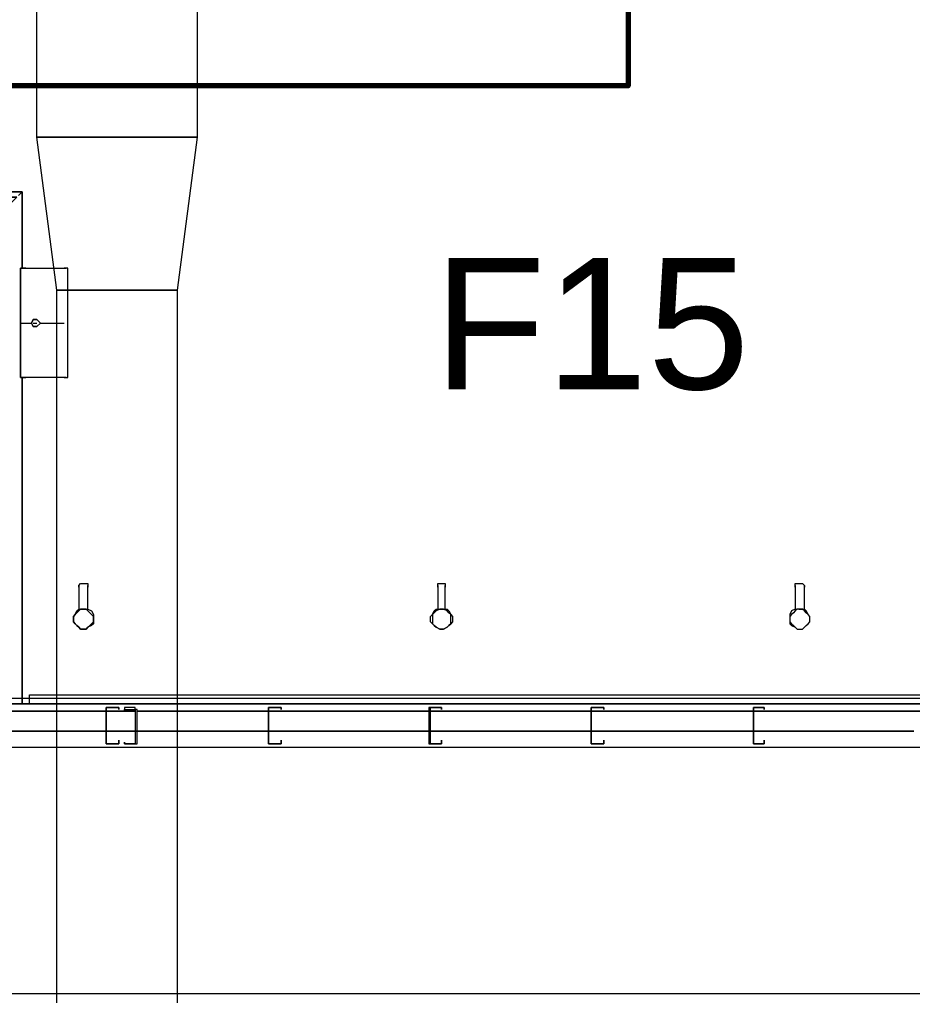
# Model space of a CAD drawing. Header units: metres. Extents: x 29 to 268, y -7 to 151.
# Drawn here: x 65.587 to 67.832, y 30.493 to 32.948 of the extents above; entities that cross this region are included whole.
import ezdxf

# ---------------------------------------------------------------- set-up
doc = ezdxf.new("R2010")
doc.units = ezdxf.units.M
doc.layers.add('HVAC - Ductos', color=5, linetype='Continuous', lineweight=50)
doc.layers.add('PDF2_Geometry', color=7, linetype='Continuous', true_color=0xaaaaaa)
doc.layers.add('PDF2_Text', color=7, linetype='Continuous')
doc.styles.add('PDF Arial-BoldMT-Identity-H', font='arial.ttf')

msp = doc.modelspace()

# ---------------------------------------------------------------- linework, layer by layer
at = {"layer": 'HVAC - Ductos', "lineweight": 0}
for points in [[(65.6305, 32.6521), (65.6305, 34.3709), (66.0338, 34.3709), (66.0338, 32.6521)], [(65.9834, 32.2671), (65.9834, 28.6692), (65.6809, 28.6692), (65.6809, 32.2671)]]:
    msp.add_lwpolyline(points, close=True, dxfattribs=at)
for points in [[(65.6809, 32.2671), (65.6305, 32.6521)], [(65.6305, 32.6521), (66.0338, 32.6521)], [(66.0338, 32.6521), (65.9834, 32.2671)], [(65.9834, 32.2671), (65.6809, 32.2671)]]:
    msp.add_lwpolyline(points, dxfattribs=at)
at = {"layer": 'PDF2_Geometry', "color": 232, "lineweight": 70, "true_color": 0xe91e64}
msp.add_lwpolyline([(65.4741, 33.6963), (67.1172, 33.6963), (67.1172, 32.7808), (65.4741, 32.7808)], close=True, dxfattribs=at)
at = {"layer": 'PDF2_Geometry', "lineweight": 0}
for points in [[(65.4288, 32.5146), (65.5938, 32.5146), (65.4288, 32.5146)], [(65.5846, 32.5054), (65.5892, 32.51), (65.5938, 32.5146), (65.5938, 32.3221), (65.5938, 32.5146), (65.5892, 32.51), (65.5846, 32.5054)], [(65.5846, 32.5054), (65.5892, 32.51), (65.5938, 32.5146), (65.5892, 32.51), (65.5846, 32.5054)], [(73.9539, 31.1166), (68.4401, 31.1166), (65.438, 31.1166), (65.438, 31.1258), (65.438, 31.2175), (65.438, 31.2266), (65.4563, 31.2266), (65.4563, 32.3817), (65.438, 32.3817), (65.438, 31.2266)], [(65.603, 32.3221), (65.5938, 32.3221), (65.5892, 32.3221), (65.6993, 32.3221)], [(65.6672, 32.3221), (65.6763, 32.3221), (65.6901, 32.3221)], [(65.6993, 32.0471), (65.7038, 32.0471), (65.7084, 32.0471), (65.7084, 32.3221), (65.7038, 32.3221), (65.6993, 32.3221), (65.7038, 32.3221)], [(65.5892, 32.1845), (65.5938, 32.1845), (65.6167, 32.1845)], [(65.5938, 32.1845), (65.5938, 32.1845)], [(65.6213, 32.1845), (65.6305, 32.1845)], [(65.6396, 32.1845), (65.6809, 32.1845), (65.6993, 32.1845)], [(65.7038, 32.0471), (65.6993, 32.0471), (65.5892, 32.0471), (65.5938, 32.0471), (65.603, 32.0471)], [(65.6901, 32.0471), (65.6763, 32.0471), (65.6672, 32.0471)], [(65.7359, 31.52), (65.7359, 31.5245), (65.7359, 31.465), (65.7404, 31.465), (65.745, 31.465), (65.7496, 31.465), (65.7542, 31.465), (65.7588, 31.465), (65.768, 31.4604), (65.7726, 31.4512), (65.7726, 31.4466), (65.7726, 31.4421), (65.7726, 31.4329), (65.7726, 31.4283), (65.768, 31.4237), (65.7588, 31.4192), (65.7542, 31.4146), (65.7496, 31.4146), (65.7404, 31.4146), (65.7359, 31.4192), (65.7313, 31.4237), (65.7267, 31.4283), (65.7222, 31.4329), (65.7222, 31.4421), (65.7222, 31.4466), (65.7267, 31.4512), (65.7313, 31.4604), (65.7359, 31.465)], [(65.7359, 31.5245), (65.7404, 31.5291), (65.745, 31.5291), (65.7496, 31.5291), (65.7542, 31.5291), (65.7588, 31.5291), (65.7588, 31.5245)], [(65.7588, 31.465), (65.7588, 31.5245), (65.7588, 31.52)], [(66.6388, 31.5245), (66.6388, 31.5291), (66.6434, 31.5291), (66.648, 31.5291), (66.6526, 31.5291), (66.6572, 31.5291), (66.6572, 31.5245)], [(66.6388, 31.52), (66.6388, 31.5245), (66.6388, 31.465), (66.6434, 31.465), (66.648, 31.465), (66.6526, 31.465), (66.6572, 31.465), (66.6572, 31.5245), (66.6572, 31.52)], [(67.5372, 31.465), (67.528, 31.4604), (67.5234, 31.4512), (67.5234, 31.4466), (67.5234, 31.4421), (67.5234, 31.4329), (67.5234, 31.4283), (67.528, 31.4237), (67.5372, 31.4192), (67.5418, 31.4146), (67.5464, 31.4146), (67.5555, 31.4146), (67.5601, 31.4192), (67.5646, 31.4237), (67.5692, 31.4283), (67.5738, 31.4329), (67.5738, 31.4421), (67.5738, 31.4466), (67.5692, 31.4512), (67.5646, 31.4604), (67.5601, 31.465), (67.5601, 31.5245), (67.5601, 31.52)], [(67.5372, 31.5245), (67.5372, 31.5291), (67.5418, 31.5291), (67.5464, 31.5291), (67.5509, 31.5291), (67.5555, 31.5291), (67.5601, 31.5245)], [(67.5372, 31.52), (67.5372, 31.5245), (67.5372, 31.465), (67.5418, 31.465)], [(65.7542, 31.465), (65.7496, 31.465), (65.745, 31.465), (65.7404, 31.465)], [(67.5418, 31.465), (67.5418, 31.465)], [(67.5555, 31.465), (67.5509, 31.465), (67.5464, 31.465), (67.5509, 31.465), (67.5555, 31.465), (67.5601, 31.465)], [(65.658, 31.2495), (66.4509, 31.2495)], [(66.5013, 31.2495), (67.3218, 31.2495)], [(67.3722, 31.2495), (68.1605, 31.2495)], [(65.548, 31.2266), (68.4401, 31.2266)], [(65.5663, 31.2266), (68.1743, 31.2266), (68.1743, 31.2404), (65.5663, 31.2404)], [(68.2751, 31.2266), (65.5663, 31.2266)], [(65.438, 31.2083), (65.8047, 31.2083), (65.878, 31.2083), (65.8047, 31.2083), (65.548, 31.2083)], [(67.8351, 31.1579), (67.4318, 31.1579), (67.0238, 31.1579), (66.6205, 31.1579), (67.0238, 31.1579), (67.4318, 31.1579), (67.8351, 31.1579)], [(65.438, 31.1166), (65.438, 30.4979), (68.4401, 30.4979)], [(68.4401, 31.1166), (65.438, 31.1166), (65.438, 30.4979), (68.4401, 30.4979)]]:
    msp.add_lwpolyline(points, dxfattribs=at)
for points in [[(65.5663, 32.4871), (65.5663, 31.2266), (65.5801, 31.2266), (65.5663, 31.2266), (68.4401, 31.2266), (68.2751, 31.2266), (65.5663, 31.2266), (65.5663, 32.3817), (65.5663, 32.4871), (65.5801, 32.5008), (65.4288, 32.5008), (65.5801, 32.5008)], [(65.5892, 32.3221), (65.5892, 32.0471)], [(65.6396, 32.1845), (65.6305, 32.1754), (65.6213, 32.1754), (65.6167, 32.1845), (65.6213, 32.1937), (65.6305, 32.1937)], [(65.6167, 32.1845), (65.6213, 32.1754), (65.6305, 32.1754), (65.6396, 32.1845), (65.6305, 32.1937), (65.6213, 32.1937)], [(65.5938, 32.0471), (65.5938, 31.2266), (65.5892, 31.2266), (65.5938, 31.2266)], [(65.7726, 31.4421), (65.7726, 31.4466), (65.768, 31.4512), (65.7634, 31.4558), (65.7588, 31.4604), (65.7542, 31.465), (65.7496, 31.465), (65.7404, 31.465), (65.7359, 31.4604), (65.7313, 31.4558), (65.7267, 31.4512), (65.7222, 31.4466), (65.7222, 31.4421), (65.7222, 31.4329), (65.7267, 31.4283), (65.7313, 31.4237), (65.7359, 31.4192), (65.7404, 31.4146), (65.7496, 31.4146), (65.7542, 31.4146), (65.7588, 31.4192), (65.7634, 31.4237), (65.768, 31.4283), (65.7726, 31.4329)], [(66.6755, 31.4421), (66.6755, 31.4329), (66.6709, 31.4283), (66.6663, 31.4237), (66.6618, 31.4192), (66.6526, 31.4146), (66.648, 31.4146), (66.6434, 31.4146), (66.6342, 31.4192), (66.6297, 31.4237), (66.6251, 31.4283), (66.6205, 31.4329), (66.6205, 31.4421), (66.6205, 31.4466), (66.6251, 31.4512), (66.6297, 31.4604), (66.6342, 31.465), (66.6388, 31.465), (66.6434, 31.465), (66.648, 31.465), (66.6526, 31.465), (66.6572, 31.465), (66.6618, 31.465), (66.6663, 31.4604), (66.6709, 31.4512), (66.6755, 31.4466)], [(66.6709, 31.4421), (66.6709, 31.4466), (66.6709, 31.4512), (66.6663, 31.4558), (66.6618, 31.4604), (66.6526, 31.465), (66.648, 31.465), (66.6434, 31.465), (66.6342, 31.4604), (66.6297, 31.4558), (66.6251, 31.4512), (66.6251, 31.4466), (66.6251, 31.4421), (66.6251, 31.4329), (66.6251, 31.4283), (66.6297, 31.4237), (66.6342, 31.4192), (66.6434, 31.4146), (66.648, 31.4146), (66.6526, 31.4146), (66.6618, 31.4192), (66.6663, 31.4237), (66.6709, 31.4283), (66.6709, 31.4329)], [(67.5738, 31.4421), (67.5738, 31.4466), (67.5692, 31.4512), (67.5646, 31.4558), (67.5601, 31.4604), (67.5555, 31.465), (67.5464, 31.465), (67.5418, 31.465), (67.5372, 31.4604), (67.5326, 31.4558), (67.528, 31.4512), (67.5234, 31.4466), (67.5234, 31.4421), (67.5234, 31.4329), (67.528, 31.4283), (67.5326, 31.4237), (67.5372, 31.4192), (67.5418, 31.4146), (67.5464, 31.4146), (67.5555, 31.4146), (67.5601, 31.4192), (67.5646, 31.4237), (67.5692, 31.4283), (67.5738, 31.4329)], [(68.211, 31.2495), (68.211, 31.2266), (65.6122, 31.2266), (65.6122, 31.2495)], [(65.8368, 31.2175), (65.8092, 31.2175), (65.8047, 31.2175), (65.8047, 31.1258), (65.8092, 31.1258), (65.8368, 31.1258), (65.8368, 31.135), (65.8368, 31.1258), (65.8092, 31.1258), (65.8047, 31.1258), (65.8047, 31.2175), (65.8092, 31.2175), (65.8368, 31.2175), (65.8368, 31.2129)], [(65.8505, 31.1258), (65.878, 31.1258), (65.8826, 31.1258), (65.8826, 31.2129), (65.878, 31.2129), (65.878, 31.2175), (65.8505, 31.2175), (65.8505, 31.2083), (65.8505, 31.2129), (65.878, 31.2129), (65.878, 31.1258), (65.8505, 31.1258), (65.8505, 31.1304)], [(65.8826, 31.2083), (66.2126, 31.2083), (66.6159, 31.2083), (66.2126, 31.2083)], [(66.2447, 31.2175), (66.2126, 31.2175), (66.2126, 31.1258), (66.2447, 31.1258), (66.2447, 31.135), (66.2447, 31.1258), (66.2126, 31.1258), (66.2126, 31.2175), (66.2447, 31.2175), (66.2447, 31.2129)], [(66.648, 31.2175), (66.6205, 31.2175), (66.6159, 31.2175), (66.6159, 31.1258), (66.6205, 31.1258), (66.648, 31.1258), (66.648, 31.135), (66.648, 31.1258), (66.6205, 31.1258), (66.6205, 31.2175), (66.648, 31.2175), (66.648, 31.2129)], [(66.6205, 31.2083), (67.0238, 31.2083), (67.4318, 31.2083), (67.8351, 31.2083), (68.243, 31.2083), (68.4401, 31.2083), (68.243, 31.2083), (67.8351, 31.2083), (67.4318, 31.2083), (67.0238, 31.2083)], [(67.0559, 31.2175), (67.0238, 31.2175), (67.0238, 31.1258), (67.0559, 31.1258), (67.0559, 31.135), (67.0559, 31.1258), (67.0238, 31.1258), (67.0238, 31.2175), (67.0559, 31.2175), (67.0559, 31.2129)], [(67.4592, 31.2175), (67.4318, 31.2175), (67.4318, 31.1258), (67.4592, 31.1258), (67.4592, 31.135), (67.4592, 31.1258), (67.4318, 31.1258), (67.4318, 31.2175), (67.4592, 31.2175), (67.4592, 31.2129)], [(65.438, 31.1579), (65.8047, 31.1579), (65.8826, 31.1579), (66.2126, 31.1579), (66.6159, 31.1579), (66.2126, 31.1579), (65.8826, 31.1579), (65.8047, 31.1579)]]:
    msp.add_lwpolyline(points, close=True, dxfattribs=at)
at = {"layer": 'PDF2_Geometry', "color": 254, "lineweight": 0, "true_color": 0xd2d2d2}
for points in [[(66.2126, 31.1762), (66.2126, 31.1808)], [(65.8047, 31.1533), (65.8047, 31.1533)]]:
    msp.add_lwpolyline(points, dxfattribs=at)

# ---------------------------------------------------------------- texts
at = {"layer": 'PDF2_Text', "color": 232, "lineweight": 70, "true_color": 0xe91e64, "insert": (66.6279, 32.1807), "char_height": 0.33001, "attachment_point": 4, "style": 'PDF Arial-BoldMT-Identity-H'}
msp.add_mtext('F15', dxfattribs=at)

doc.saveas('drawing.dxf')
